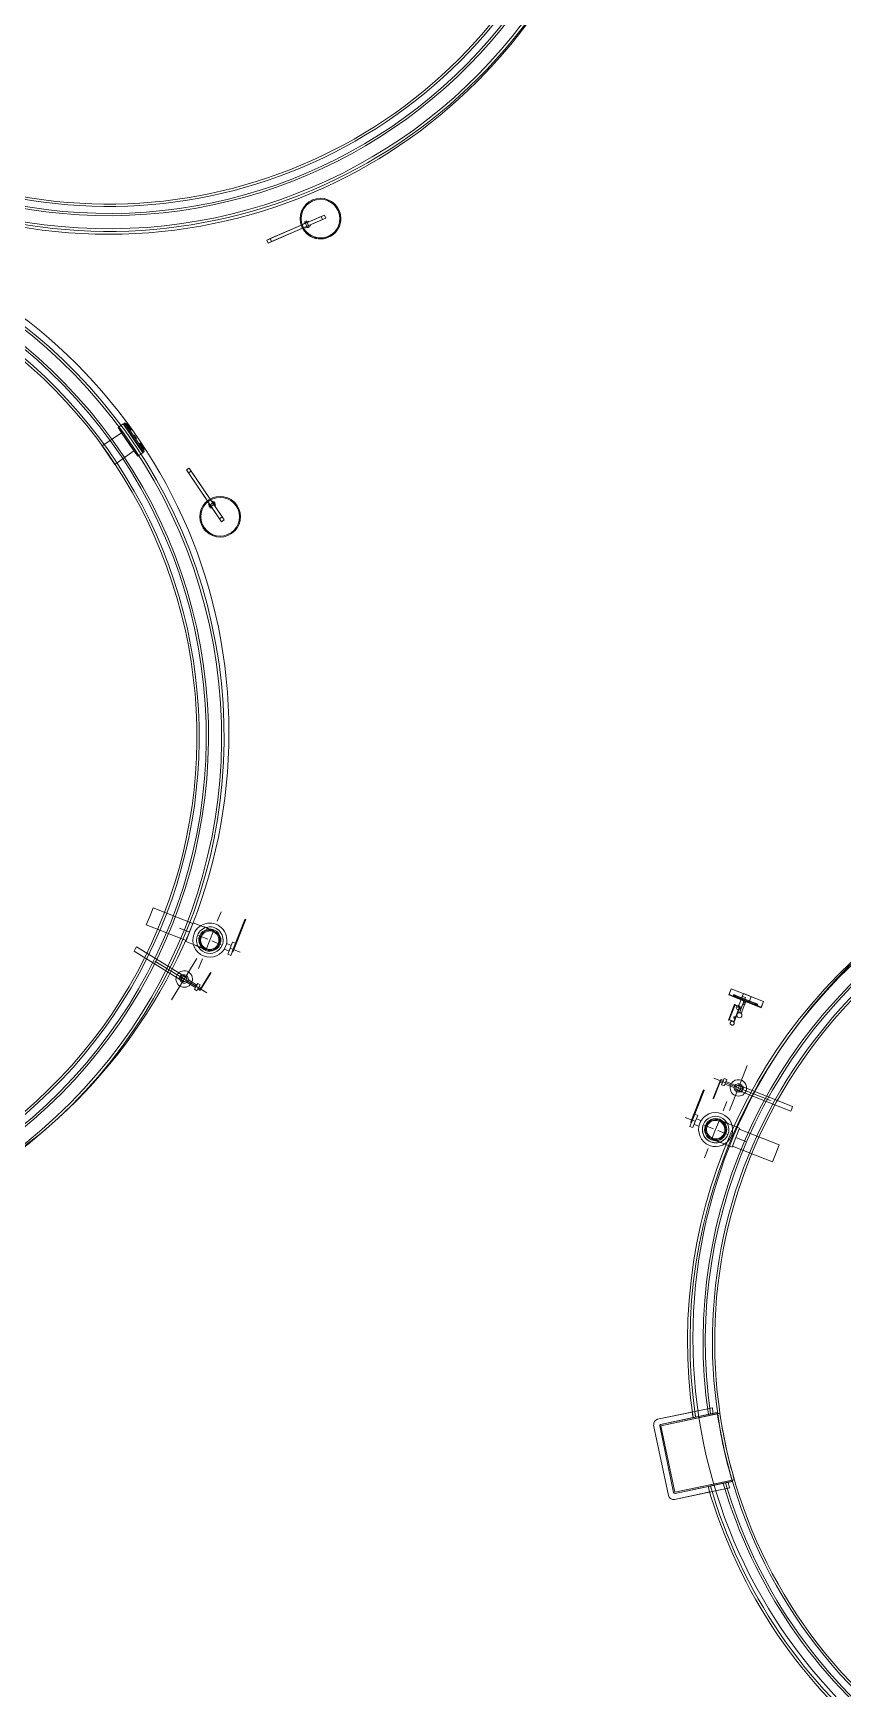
# Model space of a CAD drawing. Header units: metres. Extents: x -207 to 292, y -187 to 169.
# Drawn here: x -94.96 to -86.96, y -48.71 to -32.36 of the extents above; entities that cross this region are included whole.
import ezdxf

# ---------------------------------------------------------------- set-up
doc = ezdxf.new("R2010")
doc.units = ezdxf.units.M
doc.linetypes.add('Dash', pattern=[0.006, 0.003, -0.003])
for name, color, linetype, lineweight in [('EQUIPOS PIS', 7, 'Continuous', 9), ('P-SANR-FIXT', 7, 'Continuous', 9), ('P-SANR-FIXT-HDLN', 7, 'Dash', 9)]:
    doc.layers.add(name, color=color, linetype=linetype, lineweight=lineweight)
doc.layers.add('PR10-ARQ-PL-001-Emplazamiento-C-1_dwg', color=7, linetype='Continuous', lineweight=9, true_color=0x767676)

# ---------------------------------------------------------------- blocks, each defined once
blk = doc.blocks.new('M_Tuberia Exterior 01 - M_Tuberia Exterior 01-2175267-PLANTA EMPLAZAMIENTO ACTUALIZADO')
at = {"layer": 'P-SANR-FIXT'}
for p, q in [((-0.013, 0.016), (-0.049, 0.016)), ((-0.049, 0.016), (-0.049, -0.016)), ((0.534, 0.016), (-0.049, 0.016)), ((-0.013, -0.016), (-0.013, 0.016)), ((0.569, 0.016), (-0.013, 0.016)), ((0.119, 0.016), (0.119, 0.025)), ((0.119, 0.025), (0.169, 0.025)), ((0.169, 0.025), (0.119, 0.025)), ((0.119, 0.025), (0.119, 0.016)), ((0.169, 0.016), (0.119, 0.016)), ((0.119, 0.016), (0.169, 0.016)), ((0.135, 0.031), (0.135, 0.025)), ((0.153, 0.031), (0.135, 0.031)), ((0.153, 0.031), (0.135, 0.031)), ((0.153, 0.025), (0.135, 0.025)), ((0.153, 0.025), (0.135, 0.025)), ((0.135, 0.016), (0.135, -0.016)), ((0.135, 0.016), (0.153, 0.016)), ((0.135, 0.016), (0.153, 0.016)), ((0.153, 0.025), (0.153, 0.031)), ((0.153, -0.016), (0.153, 0.016)), ((0.169, 0.025), (0.169, 0.016)), ((0.169, 0.016), (0.169, 0.025)), ((0.534, -0.016), (0.534, 0.016)), ((0.534, 0.016), (0.569, 0.016)), ((0.569, 0.016), (0.569, -0.016)), ((-0.049, -0.016), (-0.013, -0.016)), ((0.534, -0.016), (-0.049, -0.016)), ((-0.013, -0.016), (0.569, -0.016)), ((0.119, -0.025), (0.119, -0.016)), ((0.119, -0.016), (0.169, -0.016)), ((0.169, -0.016), (0.119, -0.016)), ((0.119, -0.016), (0.119, -0.025)), ((0.169, -0.025), (0.119, -0.025)), ((0.119, -0.025), (0.169, -0.025)), ((0.153, -0.016), (0.135, -0.016)), ((0.153, -0.016), (0.135, -0.016)), ((0.135, -0.025), (0.135, -0.034)), ((0.135, -0.025), (0.153, -0.025)), ((0.135, -0.025), (0.153, -0.025)), ((0.135, -0.034), (0.153, -0.034)), ((0.135, -0.034), (0.153, -0.034)), ((0.153, -0.034), (0.153, -0.025)), ((0.169, -0.016), (0.169, -0.025)), ((0.169, -0.025), (0.169, -0.016)), ((0.569, -0.016), (0.534, -0.016))]:
    blk.add_line(p, q, dxfattribs=at)
for radius, start, end in [(0.201, 0, 180), (0.201, 360, 180), (0.191, 360, 180), (0.191, 0, 180), (0.201, 180, 0), (0.201, 180, 360), (0.191, 180, 360), (0.191, 180, 0)]:
    blk.add_arc((0, 0), radius, start, end, dxfattribs=at)
blk = doc.blocks.new('M_Tuberia Alimentación-01 - M_Tuberia Alimentación-01-2165010-PLANTA EMPLAZAMIENTO ACTUALIZADO')
at = {"layer": 'P-SANR-FIXT'}
for p, q in [((-0.248, 0.025), (-0.255, 0.025)), ((-0.255, 0.025), (-0.255, -0.012)), ((-0.255, 0.02), (-0.255, -0.296)), ((-0.248, 0.02), (-0.255, 0.02)), ((-0.216, 0.065), (-0.248, 0.065)), ((-0.248, 0), (-0.248, 0.065)), ((-0.248, -0.012), (-0.248, 0.025)), ((-0.248, -0.296), (-0.248, 0.02)), ((-0.248, -0.065), (-0.248, 0)), ((-0.216, 0.065), (-0.216, 0)), ((-0.168, 0.03), (-0.216, 0.03)), ((-0.216, 0), (-0.216, 0.03)), ((-0.216, 0), (-0.216, -0.065)), ((-0.216, -0.03), (-0.216, 0)), ((-0.168, 0.03), (-0.168, 0)), ((-0.168, 0), (-0.168, -0.03)), ((0.215, 0.1), (0.106, 0.1)), ((0.215, 0), (0.215, 0.1)), ((0.639, 0.09), (0.215, 0.09)), ((0.215, 0), (0.215, 0.09)), ((0.215, -0.1), (0.215, 0)), ((0.215, -0.09), (0.215, 0)), ((0.639, 0.09), (0.639, 0)), ((0.639, 0), (0.639, -0.09)), ((-0.255, -0.317), (-0.255, -0.012)), ((-0.248, -0.012), (-0.255, -0.012)), ((-0.248, -0.012), (-0.248, -0.317)), ((-0.248, -0.065), (-0.216, -0.065)), ((-0.216, -0.03), (-0.168, -0.03)), ((0.106, -0.1), (0.215, -0.1)), ((0.215, -0.09), (0.639, -0.09)), ((-0.255, -0.296), (-0.255, -0.32)), ((-0.255, -0.317), (-0.248, -0.317)), ((-0.255, -0.32), (-0.248, -0.32)), ((-0.248, -0.32), (-0.248, -0.296))]:
    blk.add_line(p, q, dxfattribs=at)
at = {"layer": 'P-SANR-FIXT', "flags": 128}
for points in [[(0.106, 0.1), (0.102, 0.1), (0.097, 0.1), (0.093, 0.1), (0.089, 0.1), (0.085, 0.1), (0.081, 0.1), (0.077, 0.1), (0.073, 0.1), (0.069, 0.1), (0.065, 0.1), (0.061, 0.1), (0.057, 0.1), (0.053, 0.1), (0.05, 0.1), (0.046, 0.1), (0.043, 0.1), (0.039, 0.1), (0.036, 0.1), (0.033, 0.1), (0.03, 0.1), (0.027, 0.1), (0.024, 0.1), (0.022, 0.1), (0.019, 0.1), (0.017, 0.1), (0.015, 0.1), (0.012, 0.1), (0.011, 0.1), (0.009, 0.1), (0.007, 0.1), (0.006, 0.1), (0.004, 0.1), (0.003, 0.1), (0.002, 0.1), (0.002, 0.1), (0.001, 0.1), (0, 0.1), (0, 0.1), (0, 0.1)], [(0, -0.1), (0, -0.1), (0, -0.1), (0.001, -0.1), (0.001, -0.1), (0.002, -0.1), (0.003, -0.1), (0.004, -0.1), (0.005, -0.1), (0.007, -0.1), (0.008, -0.1), (0.01, -0.1), (0.012, -0.1), (0.014, -0.1), (0.016, -0.1), (0.018, -0.1), (0.021, -0.1), (0.024, -0.1), (0.026, -0.1), (0.029, -0.1), (0.032, -0.1), (0.035, -0.1), (0.038, -0.1), (0.042, -0.1), (0.045, -0.1), (0.049, -0.1), (0.052, -0.1), (0.056, -0.1), (0.06, -0.1), (0.064, -0.1), (0.068, -0.1), (0.071, -0.1), (0.076, -0.1), (0.08, -0.1), (0.084, -0.1), (0.088, -0.1), (0.092, -0.1), (0.096, -0.1), (0.101, -0.1), (0.105, -0.1), (0.106, -0.1)]]:
    blk.add_lwpolyline(points, dxfattribs=at)
at = {"layer": 'P-SANR-FIXT'}
for radius, start, end in [(0.168, 360, 180), (0.168, 360, 180), (0.168, 360, 180), (0.168, 360, 180), (0.168, 360, 180), (0.168, 360, 180), (0.168, 180, 360), (0.168, 180, 360), (0.168, 180, 360), (0.168, 180, 360), (0.168, 180, 360), (0.168, 180, 360), (0.131, 0, 180), (0.131, 360, 180), (0.131, 360, 180), (0.131, 360, 180), (0.131, 180, 0), (0.131, 180, 360), (0.131, 180, 360), (0.131, 180, 360), (0.109, 360, 180), (0.109, 360, 180), (0.109, 360, 180), (0.109, 360, 180), (0.109, 180, 360), (0.109, 180, 360), (0.109, 180, 360), (0.109, 180, 360), (0.1, 0, 180), (0.091, 0, 180), (0.091, 0, 180), (0.091, 0, 180), (0.091, 0, 180), (0.091, 180, 0), (0.091, 180, 0), (0.091, 180, 0), (0.091, 180, 0), (0.1, 180, 360)]:
    blk.add_arc((0, 0), radius, start, end, dxfattribs=at)
at = {"layer": 'P-SANR-FIXT-HDLN'}
for p, q in [((0, 0), (0, 0.301)), ((-0.322, 0), (0, 0)), ((0.322, 0), (0, 0)), ((0, 0), (0, -0.301))]:
    blk.add_line(p, q, dxfattribs=at)
blk = doc.blocks.new('M_Tuberia Alimentación-02 - M_Tuberia Alimentación-02-2167664-PLANTA EMPLAZAMIENTO ACTUALIZADO')
at = {"layer": 'P-SANR-FIXT'}
for p, q in [((0, 0), (0, 0.239)), ((-0.262, 0), (0.341, 0)), ((-0.19, 0.014), (-0.193, 0.014)), ((-0.193, 0.014), (-0.193, 0)), ((-0.193, 0.006), (-0.193, -0.183)), ((-0.19, 0.006), (-0.193, 0.006)), ((-0.19, 0), (-0.19, 0.014)), ((-0.165, 0.014), (-0.19, 0.014)), ((-0.19, 0.014), (-0.19, 0)), ((-0.19, -0.183), (-0.19, 0.006)), ((-0.19, 0), (-0.19, -0.014)), ((-0.138, 0.034), (-0.165, 0.034)), ((-0.165, 0), (-0.165, 0.034)), ((-0.165, 0), (-0.165, 0.014)), ((-0.165, -0.014), (-0.165, 0)), ((-0.165, -0.034), (-0.165, 0)), ((-0.138, 0), (-0.138, 0.034)), ((-0.041, 0.014), (-0.138, 0.014)), ((-0.138, 0), (-0.138, 0.014)), ((-0.138, -0.034), (-0.138, 0)), ((-0.138, -0.014), (-0.138, 0)), ((-0.041, 0), (-0.041, 0.014)), ((-0.041, -0.014), (-0.041, 0)), ((0, 0), (0, -0.239)), ((0.047, 0.026), (0.042, 0.026)), ((0.047, 0), (0.047, 0.026)), ((0.566, 0.025), (0.047, 0.025)), ((0.047, 0), (0.047, 0.025)), ((0.047, -0.026), (0.047, 0)), ((0.047, -0.025), (0.047, 0)), ((0.566, 0), (0.566, 0.025)), ((0.566, -0.025), (0.566, 0)), ((-0.193, -0.186), (-0.193, 0)), ((-0.19, 0), (-0.193, 0)), ((-0.19, 0), (-0.19, -0.186)), ((-0.19, -0.014), (-0.165, -0.014)), ((-0.165, -0.034), (-0.138, -0.034)), ((-0.138, -0.014), (-0.041, -0.014)), ((0.042, -0.026), (0.047, -0.026)), ((0.047, -0.025), (0.566, -0.025)), ((-0.193, -0.183), (-0.193, -0.19)), ((-0.19, -0.183), (-0.193, -0.183)), ((-0.193, -0.186), (-0.193, -0.19)), ((-0.193, -0.19), (-0.19, -0.19)), ((-0.19, -0.19), (-0.19, -0.183)), ((-0.19, -0.19), (-0.19, -0.186))]:
    blk.add_line(p, q, dxfattribs=at)
at = {"layer": 'P-SANR-FIXT', "flags": 128}
for points in [[(0.042, 0.026), (0.04, 0.026), (0.039, 0.026), (0.037, 0.026), (0.035, 0.026), (0.034, 0.026), (0.032, 0.026), (0.03, 0.026), (0.029, 0.026), (0.027, 0.026), (0.026, 0.026), (0.024, 0.026), (0.023, 0.026), (0.021, 0.026), (0.02, 0.026), (0.018, 0.026), (0.017, 0.026), (0.016, 0.026), (0.014, 0.026), (0.013, 0.026), (0.012, 0.026), (0.011, 0.026), (0.01, 0.026), (0.009, 0.026), (0.008, 0.026), (0.007, 0.026), (0.006, 0.026), (0.005, 0.026), (0.004, 0.026), (0.004, 0.026), (0.003, 0.026), (0.002, 0.026), (0.002, 0.026), (0.001, 0.026), (0.001, 0.026), (0.001, 0.026), (0, 0.026), (0, 0.026), (0, 0.026), (0, 0.026)], [(0, -0.026), (0, -0.026), (0, -0.026), (0, -0.026), (0.001, -0.026), (0.001, -0.026), (0.001, -0.026), (0.002, -0.026), (0.002, -0.026), (0.003, -0.026), (0.003, -0.026), (0.004, -0.026), (0.005, -0.026), (0.006, -0.026), (0.006, -0.026), (0.007, -0.026), (0.008, -0.026), (0.009, -0.026), (0.01, -0.026), (0.012, -0.026), (0.013, -0.026), (0.014, -0.026), (0.015, -0.026), (0.017, -0.026), (0.018, -0.026), (0.019, -0.026), (0.021, -0.026), (0.022, -0.026), (0.024, -0.026), (0.025, -0.026), (0.027, -0.026), (0.028, -0.026), (0.03, -0.026), (0.032, -0.026), (0.033, -0.026), (0.035, -0.026), (0.037, -0.026), (0.038, -0.026), (0.04, -0.026), (0.042, -0.026), (0.042, -0.026)]]:
    blk.add_lwpolyline(points, dxfattribs=at)
at = {"layer": 'P-SANR-FIXT'}
for radius, start, end in [(0.0814, 360, 180), (0.0814, 360, 180), (0.0814, 360, 180), (0.0814, 360, 180), (0.0814, 180, 360), (0.0814, 180, 360), (0.0814, 180, 360), (0.0814, 180, 360), (0.0411, 0, 180), (0.0411, 360, 180), (0.0411, 360, 180), (0.0411, 360, 180), (0.0411, 360, 180), (0.0411, 360, 180), (0.0411, 180, 0), (0.0411, 180, 360), (0.0411, 180, 360), (0.0411, 180, 360), (0.0411, 180, 360), (0.0411, 180, 360), (0.0264, 0, 180), (0.025, 0, 180), (0.025, 360, 180), (0.025, 180, 0), (0.025, 180, 360), (0.0264, 180, 360)]:
    blk.add_arc((0, 0), radius, start, end, dxfattribs=at)
blk = doc.blocks.new('M_Tuberia Alimentación-01 - M_Tuberia Alimentación-01-2152466-PLANTA EMPLAZAMIENTO ACTUALIZADO')
at = {"layer": 'P-SANR-FIXT'}
for p, q in [((-0.248, 0.32), (-0.255, 0.32)), ((-0.255, 0.32), (-0.255, 0.296)), ((-0.255, 0.012), (-0.255, 0.317)), ((-0.248, 0.317), (-0.255, 0.317)), ((-0.255, 0.296), (-0.255, -0.02)), ((-0.248, 0.296), (-0.248, 0.32)), ((-0.248, 0.317), (-0.248, 0.012)), ((-0.248, -0.02), (-0.248, 0.296)), ((-0.255, 0.012), (-0.255, -0.025)), ((-0.255, 0.012), (-0.248, 0.012)), ((-0.216, 0.065), (-0.248, 0.065)), ((-0.248, 0), (-0.248, 0.065)), ((-0.248, -0.025), (-0.248, 0.012)), ((-0.248, -0.065), (-0.248, 0)), ((-0.216, 0.065), (-0.216, 0)), ((-0.168, 0.03), (-0.216, 0.03)), ((-0.216, 0), (-0.216, 0.03)), ((-0.216, 0), (-0.216, -0.065)), ((-0.168, 0.03), (-0.168, 0)), ((-0.168, 0), (-0.168, -0.03)), ((0.215, 0.1), (0.106, 0.1)), ((0.215, 0), (0.215, 0.1)), ((0.639, 0.09), (0.215, 0.09)), ((0.215, 0), (0.215, 0.09)), ((0.215, -0.1), (0.215, 0)), ((0.215, -0.09), (0.215, 0)), ((0.639, 0.09), (0.639, 0)), ((0.639, 0), (0.639, -0.09)), ((-0.255, -0.02), (-0.248, -0.02)), ((-0.255, -0.025), (-0.248, -0.025)), ((-0.248, -0.065), (-0.216, -0.065)), ((-0.216, -0.03), (-0.216, 0)), ((-0.216, -0.03), (-0.168, -0.03)), ((0.106, -0.1), (0.215, -0.1)), ((0.215, -0.09), (0.639, -0.09))]:
    blk.add_line(p, q, dxfattribs=at)
at = {"layer": 'P-SANR-FIXT', "flags": 128}
for points in [[(0.106, 0.1), (0.102, 0.1), (0.097, 0.1), (0.093, 0.1), (0.089, 0.1), (0.085, 0.1), (0.081, 0.1), (0.077, 0.1), (0.073, 0.1), (0.069, 0.1), (0.065, 0.1), (0.061, 0.1), (0.057, 0.1), (0.053, 0.1), (0.05, 0.1), (0.046, 0.1), (0.043, 0.1), (0.039, 0.1), (0.036, 0.1), (0.033, 0.1), (0.03, 0.1), (0.027, 0.1), (0.024, 0.1), (0.022, 0.1), (0.019, 0.1), (0.017, 0.1), (0.015, 0.1), (0.012, 0.1), (0.011, 0.1), (0.009, 0.1), (0.007, 0.1), (0.006, 0.1), (0.004, 0.1), (0.003, 0.1), (0.002, 0.1), (0.002, 0.1), (0.001, 0.1), (0, 0.1), (0, 0.1), (0, 0.1)], [(0, -0.1), (0, -0.1), (0, -0.1), (0.001, -0.1), (0.001, -0.1), (0.002, -0.1), (0.003, -0.1), (0.004, -0.1), (0.005, -0.1), (0.007, -0.1), (0.008, -0.1), (0.01, -0.1), (0.012, -0.1), (0.014, -0.1), (0.016, -0.1), (0.018, -0.1), (0.021, -0.1), (0.024, -0.1), (0.026, -0.1), (0.029, -0.1), (0.032, -0.1), (0.035, -0.1), (0.038, -0.1), (0.042, -0.1), (0.045, -0.1), (0.049, -0.1), (0.052, -0.1), (0.056, -0.1), (0.06, -0.1), (0.064, -0.1), (0.068, -0.1), (0.071, -0.1), (0.076, -0.1), (0.08, -0.1), (0.084, -0.1), (0.088, -0.1), (0.092, -0.1), (0.096, -0.1), (0.101, -0.1), (0.105, -0.1), (0.106, -0.1)]]:
    blk.add_lwpolyline(points, dxfattribs=at)
at = {"layer": 'P-SANR-FIXT'}
for radius, start, end in [(0.168, 360, 180), (0.168, 360, 180), (0.168, 360, 180), (0.168, 360, 180), (0.168, 360, 180), (0.168, 360, 180), (0.168, 180, 360), (0.168, 180, 360), (0.168, 180, 360), (0.168, 180, 360), (0.168, 180, 360), (0.168, 180, 360), (0.131, 0, 180), (0.131, 360, 180), (0.131, 360, 180), (0.131, 360, 180), (0.131, 180, 0), (0.131, 180, 360), (0.131, 180, 360), (0.131, 180, 360), (0.109, 360, 180), (0.109, 360, 180), (0.109, 360, 180), (0.109, 360, 180), (0.109, 180, 360), (0.109, 180, 360), (0.109, 180, 360), (0.109, 180, 360), (0.1, 0, 180), (0.1, 180, 0), (0.091, 0, 180), (0.091, 0, 180), (0.091, 0, 180), (0.091, 0, 180), (0.091, 180, 0), (0.091, 180, 0), (0.091, 180, 0), (0.091, 180, 0)]:
    blk.add_arc((0, 0), radius, start, end, dxfattribs=at)
at = {"layer": 'P-SANR-FIXT-HDLN'}
for p, q in [((0, 0), (0, 0.301)), ((-0.322, 0), (0, 0)), ((0.322, 0), (0, 0)), ((0, 0), (0, -0.301))]:
    blk.add_line(p, q, dxfattribs=at)
blk = doc.blocks.new('M_Tuberia Control-01 - M_Tuberia Control-01-2163993-PLANTA EMPLAZAMIENTO ACTUALIZADO')
at = {"layer": 'P-SANR-FIXT'}
for p, q in [((0.153, 0.171), (0.148, 0.171)), ((0.148, 0.171), (0.214, 0.171)), ((0.148, 0.171), (0.148, -0.171)), ((0.148, 0.171), (0.148, -0.171)), ((0.214, 0.171), (0.153, 0.171)), ((0.153, 0.171), (0.153, -0.171)), ((0.153, 0.171), (0.153, -0.171)), ((0.214, -0.171), (0.214, 0.171)), ((0.214, 0.171), (0.214, -0.171)), ((0.084, 0.084), (-0.084, 0.084)), ((-0.084, 0.084), (0.084, 0.084)), ((-0.084, 0.084), (-0.084, 0.078)), ((-0.084, 0.084), (-0.084, 0.078)), ((0.084, 0.078), (-0.084, 0.078)), ((-0.084, 0.078), (0.084, 0.078)), ((-0.079, 0.078), (0.079, 0.078)), ((0.079, 0.078), (-0.079, 0.078)), ((-0.079, 0.025), (-0.079, 0.078)), ((-0.079, 0.078), (-0.079, 0.025)), ((-0.079, 0.025), (0.079, 0.025)), ((0.079, 0.025), (-0.079, 0.025)), ((-0.077, 0.078), (-0.077, 0.029)), ((-0.077, 0.029), (-0.077, 0.078)), ((0.077, 0.078), (-0.077, 0.078)), ((-0.077, 0.078), (0.077, 0.078)), ((-0.077, 0.029), (0.077, 0.029)), ((0.077, 0.029), (-0.077, 0.029)), ((0.124, 0.01), (0.023, 0.01)), ((0.124, 0.01), (0.023, 0.01)), ((0.184, 0.042), (0.065, 0.042)), ((0.065, 0.042), (0.184, 0.042)), ((0.065, 0.042), (0.065, 0.01)), ((0.065, 0.042), (0.065, 0.01)), ((0.184, 0.01), (0.065, 0.01)), ((0.065, 0.01), (0.184, 0.01)), ((0.077, 0.029), (0.077, 0.078)), ((0.077, 0.029), (0.077, 0.078)), ((0.079, 0.078), (0.079, 0.025)), ((0.079, 0.078), (0.079, 0.025)), ((0.084, 0.078), (0.084, 0.084)), ((0.084, 0.084), (0.084, 0.078)), ((0.148, 0.011), (0.124, 0.011)), ((0.124, 0.011), (0.124, 0.01)), ((0.214, 0.042), (0.148, 0.042)), ((0.148, 0.042), (0.214, 0.042)), ((0.148, 0.042), (0.148, -0.04)), ((0.148, 0.042), (0.148, -0.04)), ((0.148, 0.001), (0.148, 0.011)), ((0.148, -0.009), (0.148, 0.001)), ((0.157, 0.122), (0.157, -0.123)), ((0.157, 0.099), (0.157, -0.099)), ((0.167, -0.123), (0.167, 0.122)), ((0.168, -0.099), (0.168, 0.099)), ((0.184, 0.01), (0.184, 0.042)), ((0.184, 0.042), (0.184, 0.01)), ((0.214, -0.04), (0.214, 0.042)), ((0.214, 0.042), (0.214, -0.04)), ((0.023, -0.01), (0.124, -0.01)), ((0.023, -0.01), (0.124, -0.01)), ((0.129, -0.009), (0.148, -0.009)), ((0.214, -0.04), (0.148, -0.04)), ((0.148, -0.04), (0.214, -0.04)), ((0.214, -0.171), (0.148, -0.171)), ((0.148, -0.171), (0.153, -0.171)), ((0.153, -0.171), (0.214, -0.171))]:
    blk.add_line(p, q, dxfattribs=at)
at = {"layer": 'P-SANR-FIXT', "flags": 128}
for points in [[(0.157, 0.124), (0.157, 0.124), (0.157, 0.124), (0.157, 0.124), (0.157, 0.124), (0.157, 0.124), (0.157, 0.123), (0.157, 0.123), (0.157, 0.123), (0.157, 0.122), (0.157, 0.122), (0.157, 0.122), (0.157, 0.121), (0.157, 0.121), (0.157, 0.12), (0.157, 0.12), (0.157, 0.119), (0.157, 0.118), (0.157, 0.118), (0.157, 0.117), (0.157, 0.116), (0.157, 0.116), (0.157, 0.115), (0.157, 0.114), (0.157, 0.113), (0.157, 0.113), (0.157, 0.112), (0.157, 0.111), (0.157, 0.11), (0.157, 0.109), (0.157, 0.108), (0.157, 0.107), (0.157, 0.106), (0.157, 0.105), (0.157, 0.104), (0.157, 0.103), (0.157, 0.102), (0.157, 0.101), (0.157, 0.1), (0.157, 0.099), (0.157, 0.099)], [(0.168, 0.099), (0.168, 0.1), (0.168, 0.101), (0.168, 0.102), (0.168, 0.103), (0.168, 0.104), (0.168, 0.105), (0.168, 0.106), (0.168, 0.107), (0.168, 0.108), (0.168, 0.109), (0.168, 0.11), (0.168, 0.111), (0.168, 0.111), (0.168, 0.112), (0.168, 0.113), (0.168, 0.114), (0.168, 0.115), (0.168, 0.115), (0.168, 0.116), (0.168, 0.117), (0.168, 0.118), (0.168, 0.118), (0.168, 0.119), (0.168, 0.119), (0.168, 0.12), (0.168, 0.121), (0.168, 0.121), (0.168, 0.122), (0.168, 0.122), (0.168, 0.122), (0.168, 0.123), (0.168, 0.123), (0.168, 0.123), (0.168, 0.123), (0.168, 0.124), (0.168, 0.124), (0.168, 0.124), (0.168, 0.124), (0.168, 0.124)], [(0.157, -0.099), (0.157, -0.1), (0.157, -0.101), (0.157, -0.102), (0.157, -0.103), (0.157, -0.104), (0.157, -0.105), (0.157, -0.106), (0.157, -0.107), (0.157, -0.108), (0.157, -0.109), (0.157, -0.11), (0.157, -0.111), (0.157, -0.112), (0.157, -0.113), (0.157, -0.113), (0.157, -0.114), (0.157, -0.115), (0.157, -0.116), (0.157, -0.116), (0.157, -0.117), (0.157, -0.118), (0.157, -0.119), (0.157, -0.119), (0.157, -0.12), (0.157, -0.12), (0.157, -0.121), (0.157, -0.121), (0.157, -0.122), (0.157, -0.122), (0.157, -0.123), (0.157, -0.123), (0.157, -0.123), (0.157, -0.123), (0.157, -0.124), (0.157, -0.124), (0.157, -0.124), (0.157, -0.124), (0.157, -0.124), (0.157, -0.124)], [(0.168, -0.124), (0.168, -0.124), (0.168, -0.124), (0.168, -0.124), (0.168, -0.124), (0.168, -0.124), (0.168, -0.124), (0.168, -0.123), (0.168, -0.123), (0.168, -0.123), (0.168, -0.122), (0.168, -0.122), (0.168, -0.121), (0.168, -0.121), (0.168, -0.12), (0.168, -0.12), (0.168, -0.119), (0.168, -0.119), (0.168, -0.118), (0.168, -0.117), (0.168, -0.117), (0.168, -0.116), (0.168, -0.115), (0.168, -0.114), (0.168, -0.114), (0.168, -0.113), (0.168, -0.112), (0.168, -0.111), (0.168, -0.11), (0.168, -0.109), (0.168, -0.108), (0.168, -0.107), (0.168, -0.106), (0.168, -0.105), (0.168, -0.105), (0.168, -0.104), (0.168, -0.103), (0.168, -0.102), (0.168, -0.101), (0.168, -0.1), (0.168, -0.099)]]:
    blk.add_lwpolyline(points, dxfattribs=at)
at = {"layer": 'P-SANR-FIXT'}
for centre, radius, start, end in [((-0.099, 0.038), 0.02, 360, 180), ((-0.099, 0.038), 0.02, 0, 180), ((-0.099, 0.038), 0.02, 180, 360), ((-0.099, 0.038), 0.02, 180, 360), ((-0.039, 0.038), 0.0075, 0, 180), ((-0.039, 0.038), 0.0075, 0, 180), ((-0.039, 0.038), 0.0075, 180, 360), ((-0.039, 0.038), 0.0075, 180, 0), ((0, 0), 0.025, 0, 180), ((0, 0), 0.025, 0, 180), ((0, 0), 0.025, 180, 360), ((0, 0), 0.025, 180, 0), ((0.065, 0.038), 0.02, 0, 180), ((0.065, 0.038), 0.02, 0, 180), ((0.065, 0.038), 0.02, 180, 360), ((0.065, 0.038), 0.02, 180, 0), ((0.124, 0), 0.01, 0, 180), ((0.124, 0), 0.01, 0, 180), ((0.124, 0), 0.01, 180, 360), ((0.124, 0), 0.01, 180, 0), ((0.163, 0.124), 0.00518, 90, 270), ((0.163, 0.124), 0.00518, 270, 90), ((0.163, -0.124), 0.00518, 90, 270), ((0.163, -0.124), 0.00518, 270, 90)]:
    blk.add_arc(centre, radius, start, end, dxfattribs=at)
for points, knots in [([(0.025, 0), (0.025, 0.001), (0.025, 0.002), (0.025, 0.005), (0.024, 0.007), (0.023, 0.009), (0.023, 0.009), (0.023, 0.01), (0.023, 0.01), (0.023, 0.01), (0.023, 0.01)], [0, 0, 0, 0, 0.142857, 0.285714, 0.571429, 0.678571, 0.785714, 0.839286, 0.892857, 1, 1, 1, 1]), ([(0.023, 0.01), (0.023, 0.01), (0.023, 0.01), (0.023, 0.009), (0.024, 0.007), (0.025, 0.003), (0.025, 0.001), (0.025, 0)], [0, 0, 0, 0, 0.142857, 0.285714, 0.571429, 0.785714, 1, 1, 1, 1]), ([(0.025, 0), (0.025, 0.001), (0.025, 0.002), (0.025, 0.005), (0.024, 0.007), (0.023, 0.009), (0.023, 0.009), (0.023, 0.01), (0.023, 0.01), (0.023, 0.01), (0.023, 0.01)], [0, 0, 0, 0, 0.142857, 0.285714, 0.571429, 0.678571, 0.785714, 0.839286, 0.892857, 1, 1, 1, 1]), ([(0.023, 0.01), (0.023, 0.01), (0.023, 0.01), (0.023, 0.009), (0.024, 0.007), (0.025, 0.003), (0.025, 0.001), (0.025, 0)], [0, 0, 0, 0, 0.142857, 0.285714, 0.571429, 0.785714, 1, 1, 1, 1]), ([(0.025, 0), (0.025, -0.001), (0.025, -0.002), (0.025, -0.005), (0.024, -0.007), (0.023, -0.009), (0.023, -0.009), (0.023, -0.01), (0.023, -0.01), (0.023, -0.01), (0.023, -0.01)], [0, 0, 0, 0, 0.142857, 0.285714, 0.571429, 0.678571, 0.785714, 0.839286, 0.892857, 1, 1, 1, 1]), ([(0.023, -0.01), (0.023, -0.01), (0.023, -0.01), (0.023, -0.009), (0.024, -0.007), (0.025, -0.003), (0.025, -0.001), (0.025, 0)], [0, 0, 0, 0, 0.142857, 0.285714, 0.571429, 0.785714, 1, 1, 1, 1]), ([(0.025, 0), (0.025, -0.001), (0.025, -0.002), (0.025, -0.005), (0.024, -0.007), (0.023, -0.009), (0.023, -0.009), (0.023, -0.01), (0.023, -0.01), (0.023, -0.01), (0.023, -0.01)], [0, 0, 0, 0, 0.142857, 0.285714, 0.571429, 0.678571, 0.785714, 0.839286, 0.892857, 1, 1, 1, 1]), ([(0.023, -0.01), (0.023, -0.01), (0.023, -0.01), (0.023, -0.009), (0.024, -0.007), (0.025, -0.003), (0.025, -0.001), (0.025, 0)], [0, 0, 0, 0, 0.142857, 0.285714, 0.571429, 0.785714, 1, 1, 1, 1]), ([(0.114, 0), (0.114, 0), (0.114, 0.001), (0.115, 0.002), (0.115, 0.003), (0.115, 0.003), (0.115, 0.004), (0.115, 0.004), (0.116, 0.005), (0.116, 0.006), (0.116, 0.006), (0.117, 0.006), (0.117, 0.007), (0.117, 0.007), (0.118, 0.008), (0.119, 0.008), (0.119, 0.009), (0.12, 0.009), (0.121, 0.009), (0.122, 0.01), (0.124, 0.01), (0.124, 0.01)], [0, 0, 0, 0, 0.071429, 0.107143, 0.142857, 0.178571, 0.214286, 0.25, 0.285714, 0.321429, 0.357143, 0.392857, 0.428571, 0.464286, 0.5, 0.571429, 0.607143, 0.642857, 0.714286, 0.857143, 1, 1, 1, 1]), ([(0.124, 0.01), (0.124, 0.01), (0.122, 0.01), (0.121, 0.009), (0.12, 0.009), (0.119, 0.009), (0.119, 0.008), (0.118, 0.008), (0.118, 0.008), (0.117, 0.007), (0.117, 0.007), (0.117, 0.006), (0.116, 0.006), (0.116, 0.006), (0.116, 0.005), (0.115, 0.004), (0.115, 0.004), (0.115, 0.003), (0.115, 0.003), (0.115, 0.002), (0.114, 0.001), (0.114, 0), (0.114, 0)], [0, 0, 0, 0, 0.142857, 0.285714, 0.357143, 0.392857, 0.428571, 0.464286, 0.5, 0.535714, 0.571429, 0.607143, 0.642857, 0.678571, 0.714286, 0.75, 0.785714, 0.821429, 0.857143, 0.892857, 0.928571, 1, 1, 1, 1]), ([(0.114, 0), (0.114, 0), (0.114, 0.001), (0.115, 0.002), (0.115, 0.003), (0.115, 0.003), (0.115, 0.004), (0.115, 0.004), (0.116, 0.005), (0.116, 0.006), (0.116, 0.006), (0.117, 0.006), (0.117, 0.007), (0.117, 0.007), (0.118, 0.008), (0.119, 0.008), (0.119, 0.009), (0.12, 0.009), (0.121, 0.009), (0.122, 0.01), (0.124, 0.01), (0.124, 0.01)], [0, 0, 0, 0, 0.071429, 0.107143, 0.142857, 0.178571, 0.214286, 0.25, 0.285714, 0.321429, 0.357143, 0.392857, 0.428571, 0.464286, 0.5, 0.571429, 0.607143, 0.642857, 0.714286, 0.857143, 1, 1, 1, 1]), ([(0.124, 0.01), (0.124, 0.01), (0.122, 0.01), (0.121, 0.009), (0.12, 0.009), (0.119, 0.009), (0.119, 0.008), (0.118, 0.008), (0.118, 0.008), (0.117, 0.007), (0.117, 0.007), (0.117, 0.006), (0.116, 0.006), (0.116, 0.006), (0.116, 0.005), (0.115, 0.004), (0.115, 0.004), (0.115, 0.003), (0.115, 0.003), (0.115, 0.002), (0.114, 0.001), (0.114, 0), (0.114, 0)], [0, 0, 0, 0, 0.142857, 0.285714, 0.357143, 0.392857, 0.428571, 0.464286, 0.5, 0.535714, 0.571429, 0.607143, 0.642857, 0.678571, 0.714286, 0.75, 0.785714, 0.821429, 0.857143, 0.892857, 0.928571, 1, 1, 1, 1]), ([(0.134, 0.001), (0.134, 0.002), (0.134, 0.002), (0.134, 0.003), (0.134, 0.004), (0.133, 0.004), (0.133, 0.005), (0.133, 0.005), (0.133, 0.006), (0.133, 0.006), (0.132, 0.006), (0.132, 0.006), (0.132, 0.007), (0.131, 0.007), (0.131, 0.007), (0.131, 0.008), (0.131, 0.008), (0.13, 0.008), (0.13, 0.008), (0.13, 0.009), (0.129, 0.009), (0.129, 0.009), (0.129, 0.009), (0.129, 0.009), (0.129, 0.009), (0.128, 0.009), (0.128, 0.009), (0.128, 0.009), (0.127, 0.01), (0.127, 0.01), (0.127, 0.01), (0.126, 0.01), (0.125, 0.01), (0.125, 0.01), (0.124, 0.01)], [0, 0, 0, 0, 0.083333, 0.125, 0.166667, 0.208333, 0.25, 0.291667, 0.3125, 0.333333, 0.354167, 0.375, 0.416667, 0.458333, 0.479167, 0.5, 0.520833, 0.541667, 0.583333, 0.625, 0.645833, 0.65625, 0.666667, 0.677083, 0.6875, 0.708333, 0.75, 0.791667, 0.8125, 0.833333, 0.854167, 0.875, 0.916667, 1, 1, 1, 1]), ([(0.124, 0.01), (0.125, 0.01), (0.125, 0.01), (0.126, 0.01), (0.127, 0.01), (0.127, 0.01), (0.127, 0.01), (0.128, 0.009), (0.128, 0.009), (0.128, 0.009), (0.129, 0.009), (0.129, 0.009), (0.129, 0.009), (0.129, 0.009), (0.129, 0.009), (0.13, 0.009), (0.13, 0.008), (0.13, 0.008), (0.131, 0.008), (0.131, 0.008), (0.131, 0.007), (0.131, 0.007), (0.132, 0.007), (0.132, 0.006), (0.132, 0.006), (0.133, 0.006), (0.133, 0.006), (0.133, 0.005), (0.133, 0.005), (0.133, 0.004), (0.134, 0.004), (0.134, 0.003), (0.134, 0.002), (0.134, 0.002), (0.134, 0.001)], [0, 0, 0, 0, 0.083333, 0.125, 0.145833, 0.166667, 0.1875, 0.208333, 0.25, 0.291667, 0.3125, 0.322917, 0.333333, 0.34375, 0.354167, 0.375, 0.416667, 0.458333, 0.479167, 0.5, 0.520833, 0.541667, 0.583333, 0.625, 0.645833, 0.666667, 0.6875, 0.708333, 0.75, 0.791667, 0.833333, 0.875, 0.916667, 1, 1, 1, 1]), ([(0.134, 0), (0.134, -0.001), (0.134, -0.001), (0.134, -0.003), (0.134, -0.004), (0.133, -0.005), (0.132, -0.006), (0.132, -0.007), (0.131, -0.007), (0.131, -0.008), (0.131, -0.008), (0.131, -0.008), (0.13, -0.008), (0.13, -0.008), (0.13, -0.009), (0.129, -0.009), (0.129, -0.009), (0.129, -0.009), (0.129, -0.009), (0.129, -0.009), (0.129, -0.009), (0.129, -0.009), (0.129, -0.009), (0.129, -0.009), (0.13, -0.009), (0.13, -0.008), (0.13, -0.008), (0.131, -0.008), (0.131, -0.008), (0.131, -0.008), (0.131, -0.007), (0.132, -0.007), (0.132, -0.006), (0.133, -0.005), (0.134, -0.004), (0.134, -0.003), (0.134, -0.001), (0.134, -0.001), (0.134, 0)], [0, 0, 0, 0, 0.055556, 0.083333, 0.111111, 0.166667, 0.222222, 0.277778, 0.305556, 0.319444, 0.333333, 0.347222, 0.361111, 0.388889, 0.416667, 0.430556, 0.444444, 0.458333, 0.472222, 0.5, 0.527778, 0.541667, 0.555556, 0.569444, 0.583333, 0.611111, 0.638889, 0.652778, 0.666667, 0.680556, 0.694444, 0.722222, 0.777778, 0.833333, 0.888889, 0.916667, 0.944444, 1, 1, 1, 1]), ([(0.163, 0.119), (0.162, 0.119), (0.162, 0.119), (0.161, 0.119), (0.161, 0.119), (0.16, 0.119), (0.16, 0.12), (0.159, 0.12), (0.159, 0.12), (0.159, 0.12), (0.159, 0.121), (0.158, 0.121), (0.158, 0.121), (0.158, 0.121), (0.158, 0.121), (0.158, 0.122), (0.158, 0.122), (0.158, 0.122), (0.158, 0.122), (0.158, 0.122), (0.158, 0.122), (0.158, 0.122), (0.158, 0.123), (0.158, 0.122), (0.158, 0.122), (0.158, 0.122), (0.158, 0.122), (0.158, 0.122), (0.158, 0.122), (0.158, 0.122), (0.158, 0.121), (0.158, 0.121), (0.158, 0.121), (0.158, 0.121), (0.159, 0.121), (0.159, 0.12), (0.159, 0.12), (0.159, 0.12), (0.16, 0.12), (0.16, 0.119), (0.161, 0.119), (0.161, 0.119), (0.162, 0.119), (0.162, 0.119), (0.163, 0.119)], [0, 0, 0, 0, 0.055556, 0.083333, 0.111111, 0.138889, 0.166667, 0.194444, 0.222222, 0.25, 0.277778, 0.305556, 0.319444, 0.333333, 0.347222, 0.361111, 0.388889, 0.416667, 0.430556, 0.444444, 0.458333, 0.472222, 0.5, 0.527778, 0.541667, 0.555556, 0.569444, 0.583333, 0.611111, 0.638889, 0.652778, 0.666667, 0.680556, 0.694444, 0.722222, 0.75, 0.777778, 0.805556, 0.833333, 0.861111, 0.888889, 0.916667, 0.944444, 1, 1, 1, 1]), ([(0.163, 0.119), (0.163, 0.119), (0.163, 0.119), (0.164, 0.119), (0.164, 0.119), (0.165, 0.119), (0.165, 0.12), (0.166, 0.12), (0.166, 0.12), (0.166, 0.12), (0.166, 0.121), (0.167, 0.121), (0.167, 0.121), (0.167, 0.121), (0.167, 0.121), (0.167, 0.122), (0.167, 0.122), (0.167, 0.122), (0.167, 0.122), (0.167, 0.122), (0.167, 0.122), (0.167, 0.122), (0.167, 0.123), (0.167, 0.122), (0.167, 0.122), (0.167, 0.122), (0.167, 0.122), (0.167, 0.122), (0.167, 0.122), (0.167, 0.122), (0.167, 0.121), (0.167, 0.121), (0.167, 0.121), (0.167, 0.121), (0.166, 0.121), (0.166, 0.12), (0.166, 0.12), (0.166, 0.12), (0.165, 0.12), (0.165, 0.119), (0.164, 0.119), (0.164, 0.119), (0.163, 0.119), (0.163, 0.119), (0.163, 0.119)], [0, 0, 0, 0, 0.055556, 0.083333, 0.111111, 0.138889, 0.166667, 0.194444, 0.222222, 0.25, 0.277778, 0.305556, 0.319444, 0.333333, 0.347222, 0.361111, 0.388889, 0.416667, 0.430556, 0.444444, 0.458333, 0.472222, 0.5, 0.527778, 0.541667, 0.555556, 0.569444, 0.583333, 0.611111, 0.638889, 0.652778, 0.666667, 0.680556, 0.694444, 0.722222, 0.75, 0.777778, 0.805556, 0.833333, 0.861111, 0.888889, 0.916667, 0.944444, 1, 1, 1, 1]), ([(0.124, -0.01), (0.124, -0.01), (0.122, -0.01), (0.121, -0.009), (0.12, -0.009), (0.119, -0.009), (0.119, -0.008), (0.118, -0.008), (0.118, -0.008), (0.117, -0.007), (0.117, -0.007), (0.117, -0.006), (0.116, -0.006), (0.116, -0.006), (0.116, -0.005), (0.115, -0.004), (0.115, -0.004), (0.115, -0.003), (0.115, -0.003), (0.115, -0.002), (0.114, -0.001), (0.114, 0), (0.114, 0)], [0, 0, 0, 0, 0.142857, 0.285714, 0.357143, 0.392857, 0.428571, 0.464286, 0.5, 0.535714, 0.571429, 0.607143, 0.642857, 0.678571, 0.714286, 0.75, 0.785714, 0.821429, 0.857143, 0.892857, 0.928571, 1, 1, 1, 1]), ([(0.114, 0), (0.114, 0), (0.114, -0.001), (0.115, -0.002), (0.115, -0.003), (0.115, -0.003), (0.115, -0.004), (0.115, -0.004), (0.116, -0.005), (0.116, -0.006), (0.116, -0.006), (0.117, -0.006), (0.117, -0.007), (0.117, -0.007), (0.118, -0.008), (0.119, -0.008), (0.119, -0.009), (0.12, -0.009), (0.121, -0.009), (0.122, -0.01), (0.124, -0.01), (0.124, -0.01)], [0, 0, 0, 0, 0.071429, 0.107143, 0.142857, 0.178571, 0.214286, 0.25, 0.285714, 0.321429, 0.357143, 0.392857, 0.428571, 0.464286, 0.5, 0.571429, 0.607143, 0.642857, 0.714286, 0.857143, 1, 1, 1, 1]), ([(0.114, 0), (0.114, 0), (0.114, -0.001), (0.115, -0.002), (0.115, -0.003), (0.115, -0.003), (0.115, -0.004), (0.115, -0.004), (0.116, -0.005), (0.116, -0.006), (0.116, -0.006), (0.117, -0.006), (0.117, -0.007), (0.117, -0.007), (0.118, -0.008), (0.119, -0.008), (0.119, -0.009), (0.12, -0.009), (0.121, -0.009), (0.122, -0.01), (0.124, -0.01), (0.124, -0.01)], [0, 0, 0, 0, 0.071429, 0.107143, 0.142857, 0.178571, 0.214286, 0.25, 0.285714, 0.321429, 0.357143, 0.392857, 0.428571, 0.464286, 0.5, 0.571429, 0.607143, 0.642857, 0.714286, 0.857143, 1, 1, 1, 1]), ([(0.124, -0.01), (0.124, -0.01), (0.122, -0.01), (0.121, -0.009), (0.12, -0.009), (0.119, -0.009), (0.119, -0.008), (0.118, -0.008), (0.118, -0.008), (0.117, -0.007), (0.117, -0.007), (0.117, -0.006), (0.116, -0.006), (0.116, -0.006), (0.116, -0.005), (0.115, -0.004), (0.115, -0.004), (0.115, -0.003), (0.115, -0.003), (0.115, -0.002), (0.114, -0.001), (0.114, 0), (0.114, 0)], [0, 0, 0, 0, 0.142857, 0.285714, 0.357143, 0.392857, 0.428571, 0.464286, 0.5, 0.535714, 0.571429, 0.607143, 0.642857, 0.678571, 0.714286, 0.75, 0.785714, 0.821429, 0.857143, 0.892857, 0.928571, 1, 1, 1, 1]), ([(0.163, -0.119), (0.162, -0.119), (0.162, -0.119), (0.161, -0.119), (0.161, -0.119), (0.16, -0.12), (0.16, -0.12), (0.159, -0.12), (0.159, -0.12), (0.159, -0.121), (0.159, -0.121), (0.158, -0.121), (0.158, -0.121), (0.158, -0.121), (0.158, -0.122), (0.158, -0.122), (0.158, -0.122), (0.158, -0.122), (0.158, -0.123), (0.158, -0.123), (0.158, -0.123), (0.158, -0.123), (0.158, -0.123), (0.158, -0.123), (0.158, -0.123), (0.158, -0.123), (0.158, -0.123), (0.158, -0.122), (0.158, -0.122), (0.158, -0.122), (0.158, -0.122), (0.158, -0.121), (0.158, -0.121), (0.158, -0.121), (0.159, -0.121), (0.159, -0.121), (0.159, -0.12), (0.159, -0.12), (0.16, -0.12), (0.16, -0.12), (0.161, -0.119), (0.161, -0.119), (0.162, -0.119), (0.162, -0.119), (0.163, -0.119)], [0, 0, 0, 0, 0.055556, 0.083333, 0.111111, 0.138889, 0.166667, 0.194444, 0.222222, 0.25, 0.277778, 0.305556, 0.319444, 0.333333, 0.347222, 0.361111, 0.388889, 0.416667, 0.430556, 0.444444, 0.458333, 0.472222, 0.5, 0.527778, 0.541667, 0.555556, 0.569444, 0.583333, 0.611111, 0.638889, 0.652778, 0.666667, 0.680556, 0.694444, 0.722222, 0.75, 0.777778, 0.805556, 0.833333, 0.861111, 0.888889, 0.916667, 0.944444, 1, 1, 1, 1]), ([(0.163, -0.119), (0.163, -0.119), (0.163, -0.119), (0.164, -0.119), (0.164, -0.119), (0.165, -0.12), (0.165, -0.12), (0.166, -0.12), (0.166, -0.12), (0.166, -0.121), (0.166, -0.121), (0.167, -0.121), (0.167, -0.121), (0.167, -0.121), (0.167, -0.122), (0.167, -0.122), (0.167, -0.122), (0.167, -0.122), (0.167, -0.123), (0.167, -0.123), (0.167, -0.123), (0.167, -0.123), (0.167, -0.123), (0.167, -0.123), (0.167, -0.123), (0.167, -0.123), (0.167, -0.123), (0.167, -0.122), (0.167, -0.122), (0.167, -0.122), (0.167, -0.122), (0.167, -0.121), (0.167, -0.121), (0.167, -0.121), (0.166, -0.121), (0.166, -0.121), (0.166, -0.12), (0.166, -0.12), (0.165, -0.12), (0.165, -0.12), (0.164, -0.119), (0.164, -0.119), (0.163, -0.119), (0.163, -0.119), (0.163, -0.119)], [0, 0, 0, 0, 0.055556, 0.083333, 0.111111, 0.138889, 0.166667, 0.194444, 0.222222, 0.25, 0.277778, 0.305556, 0.319444, 0.333333, 0.347222, 0.361111, 0.388889, 0.416667, 0.430556, 0.444444, 0.458333, 0.472222, 0.5, 0.527778, 0.541667, 0.555556, 0.569444, 0.583333, 0.611111, 0.638889, 0.652778, 0.666667, 0.680556, 0.694444, 0.722222, 0.75, 0.777778, 0.805556, 0.833333, 0.861111, 0.888889, 0.916667, 0.944444, 1, 1, 1, 1])]:
    blk.add_open_spline(points, degree=3, knots=knots, dxfattribs=at)
for points in [[(0.134, 0), (0.134, 0), (0.134, 0.001), (0.134, 0.001), (0.134, 0.001)], [(0.134, 0.001), (0.134, 0.001), (0.134, 0.001), (0.134, 0), (0.134, 0)]]:
    blk.add_open_spline(points, degree=3, dxfattribs=at)
blk = doc.blocks.new('M_Estanque-Terraza - M_Estanque-Terraza-2331352-PLANTA EMPLAZAMIENTO ACTUALIZADO')
at = {"layer": 'P-SANR-FIXT'}
for p, q in [((3.617, -3.281), (3.462, -3.441)), ((3.617, -3.281), (3.462, -3.441)), ((3.462, -3.441), (3.541, -3.362)), ((3.541, -3.362), (3.617, -3.281)), ((3.826, -3.397), (3.586, -3.645)), ((3.826, -3.397), (3.586, -3.645)), ((3.779, -3.443), (3.617, -3.281)), ((3.826, -3.397), (3.779, -3.443)), ((3.87, -3.441), (3.826, -3.397)), ((3.462, -3.441), (3.63, -3.597)), ((3.63, -3.597), (3.586, -3.645)), ((3.779, -3.443), (3.63, -3.597)), ((3.779, -3.443), (3.63, -3.597)), ((3.87, -3.441), (3.631, -3.688)), ((3.87, -3.441), (3.631, -3.688)), ((3.634, -3.691), (3.872, -3.444)), ((3.634, -3.691), (3.872, -3.444)), ((3.882, -3.453), (3.644, -3.699)), ((3.882, -3.453), (3.644, -3.699)), ((3.776, -3.562), (3.749, -3.591)), ((3.776, -3.562), (3.749, -3.591)), ((3.776, -3.562), (3.749, -3.591)), ((3.776, -3.562), (3.749, -3.591)), ((3.749, -3.591), (3.757, -3.598)), ((3.749, -3.591), (3.757, -3.598)), ((3.757, -3.598), (3.784, -3.569)), ((3.757, -3.598), (3.784, -3.569)), ((3.757, -3.598), (3.784, -3.569)), ((3.757, -3.598), (3.784, -3.569)), ((3.784, -3.569), (3.776, -3.562)), ((3.784, -3.569), (3.776, -3.562)), ((3.839, -3.497), (3.816, -3.521)), ((3.839, -3.497), (3.816, -3.521)), ((3.816, -3.521), (3.824, -3.529)), ((3.816, -3.521), (3.824, -3.529)), ((3.843, -3.492), (3.82, -3.517)), ((3.843, -3.492), (3.82, -3.517)), ((3.824, -3.529), (3.847, -3.504)), ((3.824, -3.529), (3.847, -3.504)), ((3.828, -3.525), (3.851, -3.5)), ((3.828, -3.525), (3.851, -3.5)), ((3.857, -3.478), (3.843, -3.492)), ((3.843, -3.492), (3.851, -3.5)), ((3.851, -3.5), (3.843, -3.492)), ((3.851, -3.5), (3.843, -3.492)), ((3.851, -3.5), (3.865, -3.486)), ((3.871, -3.464), (3.857, -3.478)), ((3.865, -3.486), (3.879, -3.471)), ((3.879, -3.471), (3.871, -3.464)), ((3.882, -3.453), (3.872, -3.444)), ((3.586, -3.645), (3.631, -3.688)), ((3.634, -3.691), (3.644, -3.699)), ((3.668, -3.674), (3.654, -3.689)), ((3.654, -3.689), (3.662, -3.696)), ((3.662, -3.696), (3.676, -3.682)), ((3.682, -3.66), (3.668, -3.674)), ((3.676, -3.682), (3.69, -3.668)), ((3.705, -3.635), (3.682, -3.66)), ((3.705, -3.635), (3.682, -3.66)), ((3.69, -3.668), (3.682, -3.66)), ((3.682, -3.66), (3.69, -3.668)), ((3.682, -3.66), (3.69, -3.668)), ((3.709, -3.631), (3.686, -3.656)), ((3.709, -3.631), (3.686, -3.656)), ((3.69, -3.668), (3.713, -3.643)), ((3.69, -3.668), (3.713, -3.643)), ((3.694, -3.663), (3.717, -3.639)), ((3.694, -3.663), (3.717, -3.639)), ((3.717, -3.639), (3.709, -3.631)), ((3.717, -3.639), (3.709, -3.631))]:
    blk.add_line(p, q, dxfattribs=at)
for radius, start, end in [(5.152, 0, 180), (5.152, 0, 180), (5.127, 360, 180), (5.127, 360, 180), (4.998, 360, 180), (4.976, 360, 180), (4.906, 0, 180), (4.883, 0, 180), (4.906, 180, 0), (4.883, 180, 0), (5.152, 223.8638, 0), (5.152, 223.8638, 0), (5.127, 223.8805, 0), (5.127, 223.8805, 0), (4.998, 223.9693, 0), (4.976, 223.9856, 360)]:
    blk.add_arc((0, 0), radius, start, end, dxfattribs=at)
blk = doc.blocks.new('M_Estanque-Terraza - M_Estanque-Terraza-2090154-PLANTA EMPLAZAMIENTO ACTUALIZADO')
at = {"layer": 'P-SANR-FIXT'}
for p, q in [((-4.012, 3.832), (-4.471, 3.292)), ((-4.471, 3.292), (-4.012, 3.832)), ((-4.012, 3.832), (-4.471, 3.292)), ((-4.471, 3.292), (-4.012, 3.832)), ((-4.012, 3.832), (-4.471, 3.292)), ((-4.471, 3.292), (-4.012, 3.832)), ((-4.416, 3.27), (-3.981, 3.781)), ((-3.981, 3.781), (-4.416, 3.27)), ((-4.416, 3.27), (-3.981, 3.781)), ((-3.981, 3.781), (-4.416, 3.27)), ((-3.981, 3.781), (-4.416, 3.27)), ((-4.416, 3.27), (-3.981, 3.781)), ((-3.981, 3.781), (-4.416, 3.27)), ((-4.416, 3.27), (-3.981, 3.781)), ((-4.407, 3.262), (-3.972, 3.773)), ((-3.972, 3.773), (-4.407, 3.262)), ((-3.972, 3.773), (-3.536, 3.402)), ((-3.519, 3.388), (-3.972, 3.773)), ((-3.964, 3.783), (-3.56, 3.439)), ((-3.56, 3.439), (-3.964, 3.783)), ((-3.964, 3.783), (-3.56, 3.439)), ((-3.56, 3.439), (-3.964, 3.783)), ((-3.714, 3.57), (-3.964, 3.783)), ((-3.964, 3.783), (-3.529, 3.412)), ((-3.714, 3.57), (-3.964, 3.783)), ((-3.964, 3.783), (-3.714, 3.57)), ((-3.521, 3.479), (-3.941, 3.837)), ((-3.941, 3.837), (-3.521, 3.479)), ((-3.521, 3.479), (-3.941, 3.837)), ((-3.941, 3.837), (-3.521, 3.479)), ((-3.675, 3.61), (-3.941, 3.837)), ((-3.941, 3.837), (-3.675, 3.61)), ((-3.597, 3.47), (-3.714, 3.57)), ((-3.527, 3.411), (-3.695, 3.554)), ((-3.695, 3.554), (-3.58, 3.455)), ((-3.695, 3.554), (-3.56, 3.439)), ((-3.56, 3.439), (-3.695, 3.554)), ((-3.521, 3.479), (-3.656, 3.594)), ((-3.656, 3.594), (-3.521, 3.479)), ((-4.466, 3.222), (-4.04, 2.86)), ((-4.04, 2.86), (-4.466, 3.222)), ((-4.466, 3.222), (-4.04, 2.86)), ((-4.04, 2.86), (-4.466, 3.222)), ((-4.466, 3.222), (-4.194, 2.991)), ((-4.194, 2.991), (-4.466, 3.222)), ((-4.007, 2.906), (-4.415, 3.253)), ((-4.415, 3.253), (-4.007, 2.906)), ((-4.007, 2.906), (-4.415, 3.253)), ((-4.415, 3.253), (-4.007, 2.906)), ((-4.415, 3.253), (-4.161, 3.037)), ((-3.976, 2.879), (-4.415, 3.253)), ((-4.415, 3.253), (-4.161, 3.037)), ((-4.161, 3.037), (-4.415, 3.253)), ((-3.967, 2.887), (-4.407, 3.262)), ((-4.407, 3.262), (-3.95, 2.873)), ((-4.175, 2.975), (-4.04, 2.86)), ((-4.04, 2.86), (-4.175, 2.975)), ((-4.161, 3.037), (-4.044, 2.937)), ((-4.142, 3.021), (-3.974, 2.877)), ((-4.027, 2.922), (-4.142, 3.021)), ((-4.142, 3.021), (-4.007, 2.906)), ((-4.007, 2.906), (-4.142, 3.021))]:
    blk.add_line(p, q, dxfattribs=at)
at = {"layer": 'P-SANR-FIXT', "flags": 128}
for points in [[(-3.529, 3.412), (-3.536, 3.418), (-3.544, 3.425), (-3.552, 3.431), (-3.559, 3.438), (-3.567, 3.444), (-3.574, 3.451), (-3.582, 3.457), (-3.59, 3.464), (-3.597, 3.47)], [(-3.58, 3.455), (-3.575, 3.451), (-3.569, 3.446), (-3.564, 3.442), (-3.559, 3.438), (-3.554, 3.433), (-3.548, 3.429), (-3.543, 3.424), (-3.538, 3.42), (-3.533, 3.415), (-3.527, 3.411)], [(-3.536, 3.402), (-3.53, 3.397), (-3.525, 3.392), (-3.519, 3.388)], [(-4.044, 2.937), (-4.037, 2.931), (-4.029, 2.924), (-4.021, 2.918), (-4.014, 2.911), (-4.006, 2.905), (-3.999, 2.898), (-3.991, 2.892), (-3.983, 2.885), (-3.976, 2.879)], [(-3.974, 2.877), (-3.979, 2.882), (-3.985, 2.886), (-3.99, 2.891), (-3.995, 2.895), (-4.001, 2.9), (-4.006, 2.904), (-4.011, 2.909), (-4.016, 2.913), (-4.022, 2.918), (-4.027, 2.922)], [(-3.95, 2.873), (-3.956, 2.878), (-3.962, 2.882), (-3.967, 2.887)]]:
    blk.add_lwpolyline(points, dxfattribs=at)
at = {"layer": 'P-SANR-FIXT'}
for centre, radius, start, end in [((0, 0), 5.152, 0, 136.1362), ((0, 0), 5.152, 0, 136.1362), ((0, 0), 5.127, 0, 136.1195), ((0, 0), 5.127, 0, 136.1195), ((0, 0), 4.998, 0, 136.0307), ((0, 0), 4.976, 360, 136.0144), ((0, 0), 4.906, 0, 180), ((0, 0), 4.883, 0, 180), ((-3.974, 3.799), 0.05, 49.5733, 139.5733), ((-3.974, 3.799), 0.05, 49.5733, 139.5733), ((-3.974, 3.799), 0.05, 49.5733, 139.5733), ((-3.974, 3.799), 0.05, 49.5733, 139.5733), ((-3.974, 3.799), 0.05, 49.5733, 139.5733), ((-3.974, 3.799), 0.05, 49.5733, 139.5733), ((-3.972, 3.773), 0.012, 49.5733, 139.5733), ((-3.972, 3.773), 0.012, 49.5733, 139.5733), ((-3.972, 3.773), 0.012, 49.5733, 139.5733), ((-3.972, 3.773), 0.012, 49.5733, 139.5733), ((-3.972, 3.773), 0.012, 49.5733, 139.5733), ((-3.972, 3.773), 0.012, 49.5733, 139.5733), ((-3.972, 3.773), 0.012, 49.5733, 139.5733), ((-3.972, 3.773), 0.012, 49.5733, 139.5733), ((0, 0), 5.152, 135.5076, 136.1362), ((0, 0), 5.152, 135.5076, 136.1362), ((0, 0), 5.127, 135.4878, 136.1195), ((0, 0), 5.127, 135.4878, 136.1195), ((0, 0), 4.95, 135.3417, 135.9961), ((0, 0), 4.95, 135.3417, 135.9961), ((0, 0), 4.95, 135.3417, 135.9961), ((0, 0), 4.95, 135.3417, 135.9961), ((0, 0), 4.95, 135.3417, 135.9961), ((0, 0), 4.95, 135.3417, 135.9961), ((-4.433, 3.26), 0.05, 139.5733, 229.5733), ((-4.433, 3.26), 0.05, 139.5733, 229.5733), ((-4.433, 3.26), 0.05, 139.5733, 229.5733), ((-4.433, 3.26), 0.05, 139.5733, 229.5733), ((-4.433, 3.26), 0.05, 139.5733, 229.5733), ((-4.433, 3.26), 0.05, 139.5733, 229.5733), ((0, 0), 4.908, 135.9656, 144.0938), ((0, 0), 4.884, 136.089, 143.9747), ((0.035, -0.026), 4.95, 136.0277, 136.1669), ((-4.407, 3.262), 0.012, 139.5733, 229.5733), ((-4.407, 3.262), 0.012, 139.5733, 229.5733), ((-4.407, 3.262), 0.012, 139.5733, 229.5733), ((-4.407, 3.262), 0.012, 139.5733, 229.5733), ((-4.407, 3.262), 0.012, 139.5733, 229.5733), ((-4.407, 3.262), 0.012, 139.5733, 229.5733), ((-4.407, 3.262), 0.012, 139.5733, 229.5733), ((-4.407, 3.262), 0.012, 139.5733, 229.5733), ((0, 0), 5.152, 143.8798, 180), ((0, 0), 5.152, 143.8798, 180), ((0, 0), 5.127, 143.9009, 180), ((0, 0), 5.127, 143.9009, 180), ((0, 0), 5.152, 143.8798, 144.5092), ((0, 0), 5.152, 143.8798, 144.5092), ((0, 0), 5.127, 143.9009, 144.5333), ((0, 0), 5.127, 143.9009, 144.5333), ((0, 0), 4.998, 144.0122, 180), ((0, 0), 4.976, 144.0325, 180), ((0, 0), 4.95, 144.0556, 144.7107), ((0, 0), 4.95, 144.0556, 144.7107), ((0, 0), 4.95, 144.0556, 144.7107), ((0, 0), 4.95, 144.0556, 144.7107), ((0, 0), 4.95, 144.0556, 144.7107), ((0, 0), 4.95, 144.0556, 144.7107), ((0.035, -0.026), 4.95, 143.948, 144.0873)]:
    blk.add_arc(centre, radius, start, end, dxfattribs=at)
for major_axis, ratio, start_param, end_param in [((2.956, 3.945), 0.995672, 1.44575, 1.448189), ((2.955, 3.944), 0.99567, 1.584603, 1.587045)]:
    blk.add_ellipse((0.001, -0.001), major_axis=major_axis, ratio=ratio, start_param=start_param, end_param=end_param, dxfattribs=at)
blk = doc.blocks.new('YADRAN_LASQUEMAS_ARQ_MO_002_TERRAZAS_rvt-1-PLANTA EMPLAZAMIENTO ACTUALIZADO')
at = {"layer": 'P-SANR-FIXT', "lineweight": 9}
for name, p, rotation in [('M_Estanque-Terraza - M_Estanque-Terraza-2331352-PLANTA EMPLAZAMIENTO ACTUALIZADO', (-94.214, -29.162), 152.3428005354744), ('M_Estanque-Terraza - M_Estanque-Terraza-2331352-PLANTA EMPLAZAMIENTO ACTUALIZADO', (-98.228, -39.305), 78.2577498676721), ('M_Tuberia Exterior 01 - M_Tuberia Exterior 01-2175267-PLANTA EMPLAZAMIENTO ACTUALIZADO', (-92.124, -34.189), 203.4100000000005), ('M_Tuberia Exterior 01 - M_Tuberia Exterior 01-2175267-PLANTA EMPLAZAMIENTO ACTUALIZADO', (-93.115, -37.133), 124.174248567518), ('M_Estanque-Terraza - M_Estanque-Terraza-2090154-PLANTA EMPLAZAMIENTO ACTUALIZADO', (-83.347, -45.28), 52.24752643117913), ('M_Tuberia Alimentación-01 - M_Tuberia Alimentación-01-2165010-PLANTA EMPLAZAMIENTO ACTUALIZADO', (-93.217, -41.315), 158.4100000000001), ('M_Tuberia Alimentación-02 - M_Tuberia Alimentación-02-2167664-PLANTA EMPLAZAMIENTO ACTUALIZADO', (-93.47, -41.699), 148.5593125030799), ('M_Tuberia Control-01 - M_Tuberia Control-01-2163993-PLANTA EMPLAZAMIENTO ACTUALIZADO', (-87.986, -42.057), 68.41000000000038), ('M_Tuberia Alimentación-02 - M_Tuberia Alimentación-02-2167664-PLANTA EMPLAZAMIENTO ACTUALIZADO', (-87.996, -42.774), 338.4100000000003), ('M_Tuberia Alimentación-01 - M_Tuberia Alimentación-01-2152466-PLANTA EMPLAZAMIENTO ACTUALIZADO', (-88.221, -43.186), 338.41)]:
    blk.add_blockref(name, p, dxfattribs=dict(at, rotation=rotation))
blk = doc.blocks.new('PR10-ARQ-PL-001-Emplazamiento-C-1_dwg-674643-PLANTA EMPLAZAMIENTO ACTUALIZADO')
at = {"layer": 'EQUIPOS PIS'}
for centre in [(-94.217, -29.196), (-98.175, -39.262), (-83.298, -45.246)]:
    blk.add_circle(centre, 5.147, dxfattribs=at)

msp = doc.modelspace()

# ---------------------------------------------------------------- block references
at = {"lineweight": 5}
msp.add_blockref('YADRAN_LASQUEMAS_ARQ_MO_002_TERRAZAS_rvt-1-PLANTA EMPLAZAMIENTO ACTUALIZADO', (0, 0), dxfattribs=at)
at = {"layer": 'PR10-ARQ-PL-001-Emplazamiento-C-1_dwg', "color": 7}
msp.add_blockref('PR10-ARQ-PL-001-Emplazamiento-C-1_dwg-674643-PLANTA EMPLAZAMIENTO ACTUALIZADO', (0, 0), dxfattribs=at)

doc.saveas('drawing.dxf')
